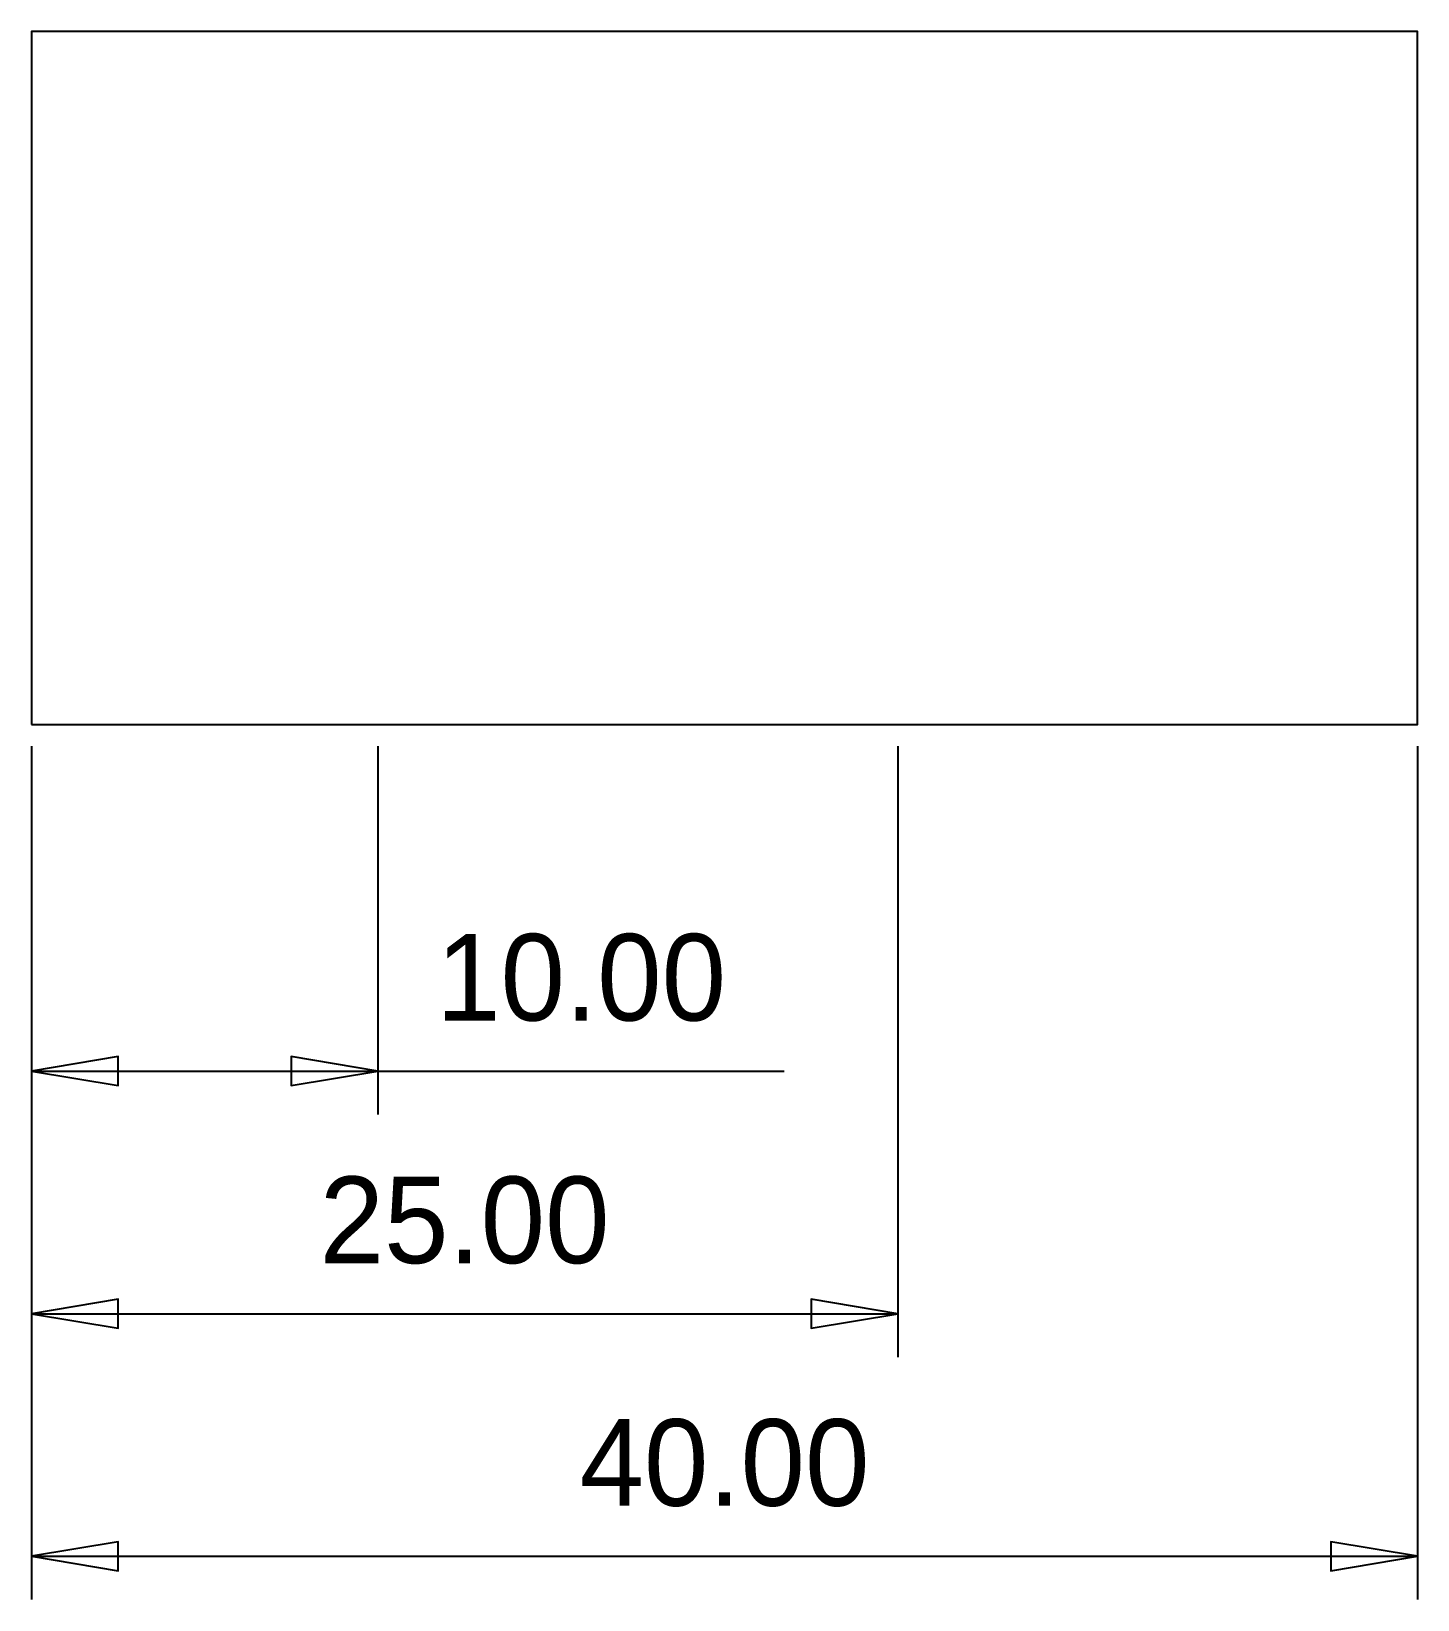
# Model space of a CAD drawing. Header units: metres. Extents: x 0 to 40, y -25.2 to 20.
import ezdxf
from ezdxf.enums import TextEntityAlignment as Align

# ---------------------------------------------------------------- set-up
doc = ezdxf.new("R2010")
doc.units = ezdxf.units.M
doc.header["$MEASUREMENT"] = 0
doc.dimstyles.new('CHAIN', dxfattribs={"dimtxt": 2.5, "dimasz": 2.5, "dimexe": 1.25, "dimexo": 0.625, "dimtad": 0, "dimtih": 1, "dimtoh": 1, "dimzin": 0, "dimdsep": 46, "dimcen": 0.09, "dimadec": 0, "dimazin": 0, "dimtfac": 1, "dimtdec": 4, "dimtofl": 0, "dimtmove": 0, "dimatfit": 3, "dimfxl": 1, "dimtolj": 1, "dimtzin": 0, "dimarcsym": 0})

# ---------------------------------------------------------------- blocks, each defined once
blk = doc.blocks.new('*D')
for p, q in [((0, -0.625), (0, -11.25)), ((0, -0.625), (0, -18.25)), ((0, -0.625), (0, -25.25)), ((10, -0.625), (10, -11.25)), ((25, -0.625), (25, -18.25)), ((40, -0.625), (40, -25.25)), ((0, -10), (21.726, -10)), ((0, -17), (25, -17)), ((0, -24), (40, -24))]:
    blk.add_line(p, q)
for points in [[(0, -10), (2.5, -10.417), (2.5, -9.583)], [(10, -10), (7.5, -9.583), (7.5, -10.417)], [(0, -17), (2.5, -17.417), (2.5, -16.583)], [(25, -17), (22.5, -16.583), (22.5, -17.417)], [(0, -24), (2.5, -24.417), (2.5, -23.583)], [(40, -24), (37.5, -23.583), (37.5, -24.417)]]:
    blk.add_lwpolyline(points, close=True)
for s, p in [('10.00', (15.863, -8.542)), ('25.00', (12.5, -15.542)), ('40.00', (20, -22.542))]:
    blk.add_text(s, height=2.5).set_placement(p, align=Align.CENTER)

msp = doc.modelspace()

# ---------------------------------------------------------------- linework, layer by layer
msp.add_lwpolyline([(0, 0), (40, 0), (40, 20), (0, 20)], close=True)

# ---------------------------------------------------------------- dimensions: what is measured, and where the dimension line sits
for base, p2, middle in [((0, -10), (10, 0), (15.863, -8.542)), ((0, -17), (25, 0), (12.5, -15.542)), ((0, -24), (40, 0), (20, -22.542))]:
    dim = msp.add_linear_dim(base=base, p1=(0, 0), p2=p2, dimstyle='CHAIN', override={"dimpost": '<>'})
    dim.commit()
    dim.dimension.update_dxf_attribs({"geometry": '*D', "text_midpoint": middle, "dimtype": 128})

doc.saveas('drawing.dxf')
